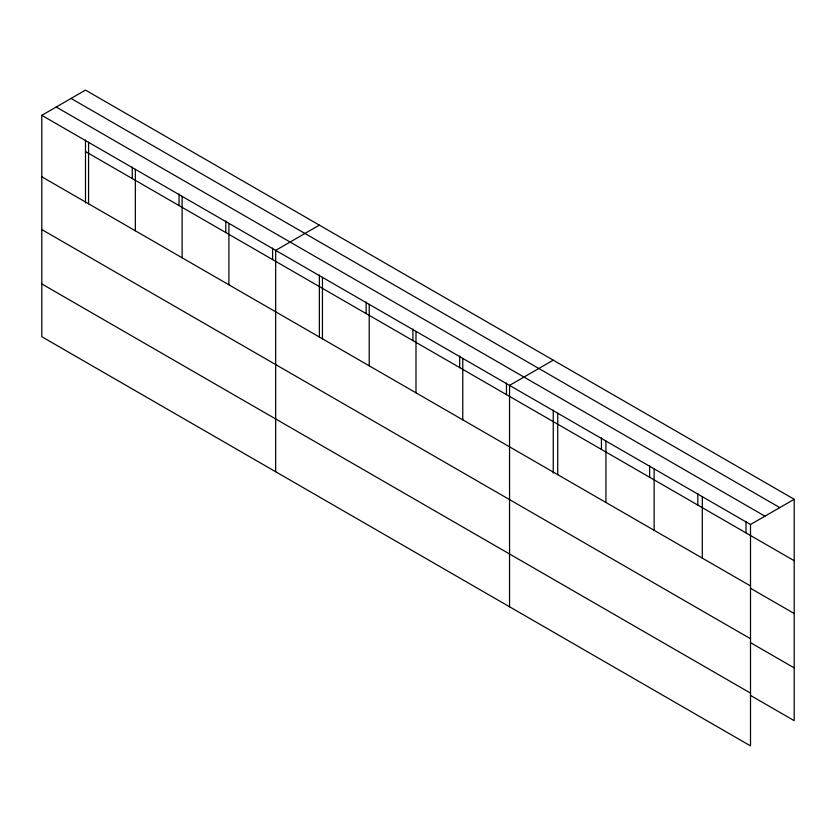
<?xml version="1.0" encoding="UTF-8"?>
<svg xmlns="http://www.w3.org/2000/svg" width="836" height="836" viewBox="0 0 836 836"><rect width="100%" height="100%" fill="white"/><g stroke="black" fill="none" stroke-linecap="round" stroke-linejoin="round"><path stroke-width="1.25" d="M750.509 638.725L750.509 524.506L41.8 115.337L41.8 336.72L750.509 745.89L750.509 638.725L41.8 229.555M750.488 695.427L794.2 720.663L794.2 499.28L85.491 90.11L41.8 115.337M319.362 225.135L275.671 250.361L275.671 471.744M553.244 360.159L509.552 385.386L509.552 606.769M750.509 524.506L794.2 499.28M71.07 98.439L779.779 507.598M56.221 107.008L764.93 516.178M85.491 151.556L794.2 560.726M41.8 176.783L750.509 585.952M750.488 588.272L794.2 613.509M750.488 642.654L794.2 667.88M41.8 283.937L750.509 693.107M746.005 521.382L746.005 532.898M702.313 496.678L702.313 558.124M697.82 493.553L697.82 505.08M654.128 468.86L654.128 530.306M649.624 465.736L649.624 477.251M605.933 441.032L605.933 502.478M601.429 437.907L601.429 449.434M557.737 413.214L557.737 474.649M553.244 410.089L553.244 473.103M506.459 383.076L506.459 394.602M462.768 358.383L462.768 419.829M459.685 356.073L459.685 367.6M415.994 331.38L415.994 392.826M412.911 329.07L412.911 340.586M369.219 304.367L369.219 365.813M366.137 302.068L366.137 313.584M322.445 277.364L322.445 338.81M319.362 275.054L319.362 336.783M272.588 248.052L272.588 259.578M228.897 223.358L228.897 284.804M225.814 221.049L225.814 232.565M182.123 196.356L182.123 257.791M179.04 194.046L179.04 205.562M135.348 169.342L135.348 230.788M132.266 167.043L132.266 178.559M88.574 142.339L88.574 203.785M85.491 140.03L85.491 203.043"/></g></svg>
